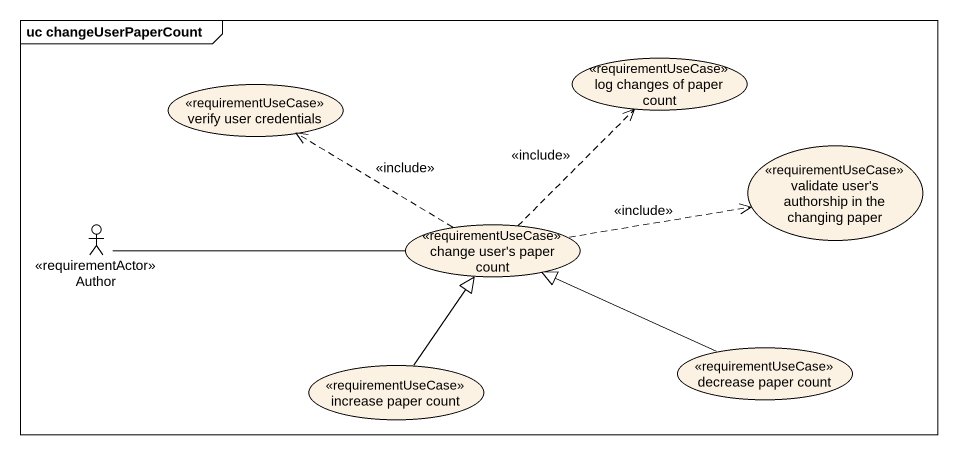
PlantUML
@startuml
mainframe uc changeUserPaperCount
usecase "log changes of paper count" as log_changes_of_paper_count <<requirementUseCase>>
usecase "verify user credentials" as verify_user_credentials <<requirementUseCase>>
usecase "validate user's authorship in the changing paper" as validate_user_s_authorship <<requirementUseCase>>
actor Author <<requirementActor>>
usecase "change user's paper count" as change_user_s_paper_count <<requirementUseCase>>
usecase "decrease paper count" as decrease_paper_count <<requirementUseCase>>
usecase "increase paper count" as increase_paper_count <<requirementUseCase>>
Author -right- change_user_s_paper_count
change_user_s_paper_count .up.> log_changes_of_paper_count : <<include>>
change_user_s_paper_count .left.> verify_user_credentials : <<include>>
change_user_s_paper_count .right.> validate_user_s_authorship : <<include>>
decrease_paper_count -left-|> change_user_s_paper_count
increase_paper_count -up-|> change_user_s_paper_count
@enduml
